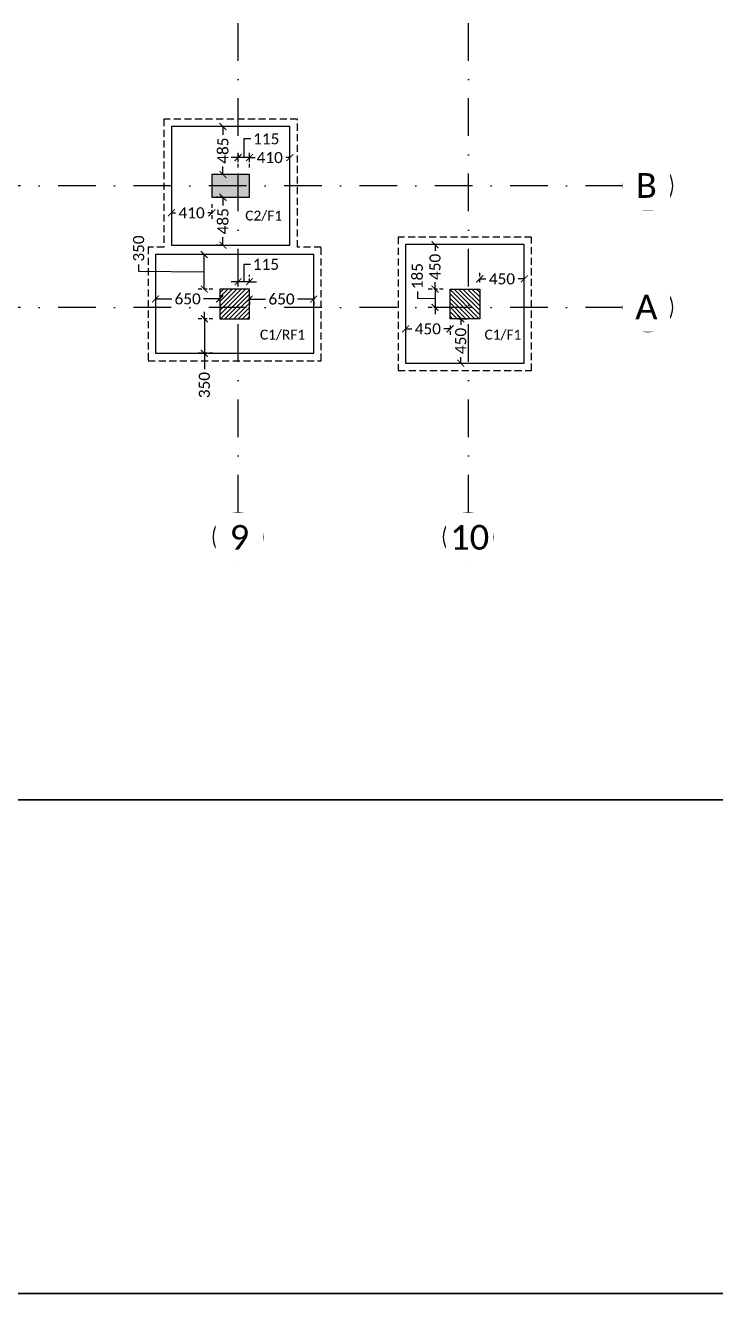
# Model space of a CAD drawing. Header units: millimetres. Extents: x -176651 to 954389, y -469666 to 486614.
# Drawn here: x 798115 to 805099, y 255015 to 267855 of the extents above; entities that cross this region are included whole.
import ezdxf
from ezdxf.xclip import XClip

# ---------------------------------------------------------------- set-up
doc = ezdxf.new("R2010")
doc.units = ezdxf.units.MM
doc.header["$LTSCALE"] = 150
doc.header["$XCLIPFRAME"] = 2
for name, pattern in [('3BHK-W(SB)$0$HIDDEN', [0.375, 0.25, -0.125]), ('DASHDOTX2', [50.8, 25.4, -12.7, 0, -12.7]), ('HIDDEN2', [4.7625, 3.175, -1.5875])]:
    doc.linetypes.add(name, pattern=pattern)
for name, color, linetype in [('ad-Column', 3, 'Continuous'), ('ad-Column Hatch', 125, 'Continuous'), ('ad-Footing line', 2, 'Continuous'), ('ad-Grid', 8, 'DASHDOTX2'), ('ad-PCC line', 8, 'HIDDEN2'), ('ad-RCC', 3, 'Continuous'), ('ad-RCC Hatch', 125, 'Continuous'), ('ad-Road', 2, 'Continuous'), ('ad-Road Hatch', 8, 'Continuous'), ('ad-Text main', 7, 'Continuous')]:
    doc.layers.add(name, color=color, linetype=linetype)
for name, color, linetype, true_color in [('ad-Foundation text', 6, 'Continuous', 0xff00ff), ('ad-Internal Dimensions', 5, 'Continuous', 0x0000ff), ('ad-Plot Boundary', 6, 'Continuous', 0xff00ff)]:
    doc.layers.add(name, color=color, linetype=linetype, true_color=true_color)
doc.styles.get("Standard").update_dxf_attribs({"font": 'calibril.ttf'})
doc.dimstyles.new('A-75-DIM-INT (Framing)', dxfattribs={"dimscale": 100, "dimtxt": 1.6, "dimasz": 1, "dimexe": 1, "dimexo": 1, "dimgap": 0.5, "dimtad": 0, "dimdec": 0, "dimdsep": 46, "dimtxsty": 'Standard', "dimblk": 'ARCHTICK', "dimcen": 0.025, "dimclrd": 5, "dimclre": 5, "dimclrt": 256, "dimazin": 2, "dimtfac": 1, "dimtdec": 0, "dimtmove": 1, "dimatfit": 0, "dimldrblk": 'ARCHTICK', "dimfxl": 1, "dimfxlon": 1, "dimtfill": 1, "dimtolj": 1, "dimtzin": 0, "dimarcsym": 0})

# ---------------------------------------------------------------- blocks, each defined once
blk = doc.blocks.new('_ArchTick')
at = {"color": 0, "linetype": 'ByBlock', "const_width": 0.15}
blk.add_lwpolyline([(-0.5, -0.5), (0.5, 0.5)], dxfattribs=at)
blk = doc.blocks.new('*D196')
at = {"layer": 'ad-Internal Dimensions', "lineweight": -2}
for p, q in [((1878, -14550), (1878, -14480)), ((1699, -14574), (1699, -14644)), ((1878, -14550), (1878, -14735)), ((1699, -14644), (1878, -14642)), ((1878, -14735), (1878, -14805))]:
    blk.add_line(p, q, dxfattribs=at)
at = {"layer": 'ad-Internal Dimensions', "linetype": '3BHK-W(SB)$0$HIDDEN', "lineweight": -2}
for p, q in [((1960, -14550), (1808, -14550)), ((1960, -14735), (1808, -14735))]:
    blk.add_line(p, q, dxfattribs=at)
at = {"layer": 'Defpoints', "color": 0}
for p in [(2030, -14550), (1878, -14735), (2030, -14735)]:
    blk.add_point(p, dxfattribs=at)
at = {"layer": 'ad-Internal Dimensions', "lineweight": -2, "xscale": 70, "yscale": 70, "zscale": 70}
for p, rotation in [((1878, -14550), 270), ((1878, -14735), 90)]:
    blk.add_blockref('_ArchTick', p, dxfattribs=dict(at, rotation=rotation))
at = {"layer": 'ad-Internal Dimensions', "insert": (1699, -14419), "char_height": 112, "attachment_point": 5, "rotation": 90, "bg_fill": 3, "box_fill_scale": 1.1, "bg_fill_color": 257, "bg_fill_transparency": 0}
blk.add_mtext('\\A1;185', dxfattribs=at)
blk = doc.blocks.new('*D197')
at = {"layer": 'ad-Internal Dimensions', "linetype": '3BHK-W(SB)$0$HIDDEN', "lineweight": -2}
for p, q in [((1970, -14100), (1808, -14100)), ((1960, -14550), (1808, -14550))]:
    blk.add_line(p, q, dxfattribs=at)
at = {"layer": 'ad-Internal Dimensions', "lineweight": -2}
for p, q in [((1878, -14100), (1878, -14162)), ((1878, -14550), (1878, -14488))]:
    blk.add_line(p, q, dxfattribs=at)
at = {"layer": 'Defpoints', "color": 0}
for p in [(1878, -14100), (2040, -14100), (2030, -14550)]:
    blk.add_point(p, dxfattribs=at)
at = {"layer": 'ad-Internal Dimensions', "lineweight": -2, "xscale": 70, "yscale": 70, "zscale": 70}
for p, rotation in [((1878, -14100), 90), ((1878, -14550), 270)]:
    blk.add_blockref('_ArchTick', p, dxfattribs=dict(at, rotation=rotation))
at = {"layer": 'ad-Internal Dimensions', "insert": (1878, -14325), "char_height": 112, "attachment_point": 5, "rotation": 90, "bg_fill": 3, "box_fill_scale": 1.1, "bg_fill_color": 257, "bg_fill_transparency": 0}
blk.add_mtext('\\A1;450', dxfattribs=at)
blk = doc.blocks.new('*D198')
at = {"layer": 'ad-Internal Dimensions', "linetype": '3BHK-W(SB)$0$HIDDEN', "lineweight": -2}
for p, q in [((2110, -14850), (2208, -14850)), ((2110, -15300), (2208, -15300))]:
    blk.add_line(p, q, dxfattribs=at)
at = {"layer": 'ad-Internal Dimensions', "lineweight": -2}
for p, q in [((2138, -14850), (2138, -14912)), ((2138, -15300), (2138, -15238))]:
    blk.add_line(p, q, dxfattribs=at)
at = {"layer": 'Defpoints', "color": 0}
for p in [(2040, -14850), (2040, -15300), (2138, -15300)]:
    blk.add_point(p, dxfattribs=at)
at = {"layer": 'ad-Internal Dimensions', "lineweight": -2, "xscale": 70, "yscale": 70, "zscale": 70}
for p, rotation in [((2138, -14850), 90), ((2138, -15300), 270)]:
    blk.add_blockref('_ArchTick', p, dxfattribs=dict(at, rotation=rotation))
at = {"layer": 'ad-Internal Dimensions', "insert": (2138, -15075), "char_height": 112, "attachment_point": 5, "rotation": 90, "bg_fill": 3, "box_fill_scale": 1.1, "bg_fill_color": 257, "bg_fill_transparency": 0}
blk.add_mtext('\\A1;450', dxfattribs=at)
blk = doc.blocks.new('*D199')
at = {"layer": 'ad-Internal Dimensions', "linetype": '3BHK-W(SB)$0$HIDDEN', "lineweight": -2}
for p, q in [((2330, -14480), (2330, -14377)), ((2780, -14480), (2780, -14377))]:
    blk.add_line(p, q, dxfattribs=at)
at = {"layer": 'ad-Internal Dimensions', "lineweight": -2}
for p, q in [((2330, -14447), (2392, -14447)), ((2780, -14447), (2718, -14447))]:
    blk.add_line(p, q, dxfattribs=at)
at = {"layer": 'Defpoints', "color": 0}
for p in [(2780, -14447), (2330, -14550), (2780, -14550)]:
    blk.add_point(p, dxfattribs=at)
at = {"layer": 'ad-Internal Dimensions', "lineweight": -2, "xscale": 70, "yscale": 70, "zscale": 70, "rotation": 180}
blk.add_blockref('_ArchTick', (2330, -14447), dxfattribs=at)
at = {"layer": 'ad-Internal Dimensions', "lineweight": -2, "xscale": 70, "yscale": 70, "zscale": 70}
blk.add_blockref('_ArchTick', (2780, -14447), dxfattribs=at)
at = {"layer": 'ad-Internal Dimensions', "insert": (2555, -14447), "char_height": 112, "attachment_point": 5, "bg_fill": 3, "box_fill_scale": 1.1, "bg_fill_color": 257, "bg_fill_transparency": 0}
blk.add_mtext('\\A1;450', dxfattribs=at)
blk = doc.blocks.new('*D200')
at = {"layer": 'ad-Internal Dimensions', "linetype": '3BHK-W(SB)$0$HIDDEN', "lineweight": -2}
for p, q in [((1580, -14920), (1580, -15023)), ((2030, -14920), (2030, -15023))]:
    blk.add_line(p, q, dxfattribs=at)
at = {"layer": 'ad-Internal Dimensions', "lineweight": -2}
for p, q in [((1580, -14953), (1642, -14953)), ((2030, -14953), (1968, -14953))]:
    blk.add_line(p, q, dxfattribs=at)
at = {"layer": 'Defpoints', "color": 0}
for p in [(1580, -14850), (2030, -14850), (1580, -14953)]:
    blk.add_point(p, dxfattribs=at)
at = {"layer": 'ad-Internal Dimensions', "lineweight": -2, "xscale": 70, "yscale": 70, "zscale": 70, "rotation": 180}
blk.add_blockref('_ArchTick', (1580, -14953), dxfattribs=at)
at = {"layer": 'ad-Internal Dimensions', "lineweight": -2, "xscale": 70, "yscale": 70, "zscale": 70}
blk.add_blockref('_ArchTick', (2030, -14953), dxfattribs=at)
at = {"layer": 'ad-Internal Dimensions', "insert": (1805, -14953), "char_height": 112, "attachment_point": 5, "bg_fill": 3, "box_fill_scale": 1.1, "bg_fill_color": 257, "bg_fill_transparency": 0}
blk.add_mtext('\\A1;450', dxfattribs=at)
blk = doc.blocks.new('*D225')
at = {"layer": 'ad-Internal Dimensions', "linetype": '3BHK-W(SB)$0$HIDDEN', "lineweight": -2}
for p, q in [((-370, -14200), (-528, -14200)), ((-370, -14550), (-528, -14550))]:
    blk.add_line(p, q, dxfattribs=at)
at = {"layer": 'ad-Internal Dimensions', "lineweight": -2}
for p, q in [((-458, -14550), (-458, -14200)), ((-1121, -14300), (-1121, -14370)), ((-1121, -14370), (-458, -14375))]:
    blk.add_line(p, q, dxfattribs=at)
at = {"layer": 'Defpoints', "color": 0}
for p in [(-458, -14200), (-300, -14200), (-300, -14550)]:
    blk.add_point(p, dxfattribs=at)
at = {"layer": 'ad-Internal Dimensions', "lineweight": -2, "xscale": 70, "yscale": 70, "zscale": 70}
for p, rotation in [((-458, -14200), 90), ((-458, -14550), 270)]:
    blk.add_blockref('_ArchTick', p, dxfattribs=dict(at, rotation=rotation))
at = {"layer": 'ad-Internal Dimensions', "insert": (-1121, -14139), "char_height": 112, "attachment_point": 5, "rotation": 90, "bg_fill": 3, "box_fill_scale": 1.1, "bg_fill_color": 257, "bg_fill_transparency": 0}
blk.add_mtext('\\A1;350', dxfattribs=at)
blk = doc.blocks.new('*D226')
at = {"layer": 'ad-Internal Dimensions', "linetype": '3BHK-W(SB)$0$HIDDEN', "lineweight": -2}
for p, q in [((-370, -14850), (-526, -14850)), ((-370, -15200), (-526, -15200))]:
    blk.add_line(p, q, dxfattribs=at)
at = {"layer": 'ad-Internal Dimensions', "lineweight": -2}
for p, q in [((-456, -14850), (-456, -14780)), ((-456, -14850), (-456, -15200)), ((-456, -15200), (-456, -15361)), ((-456, -15200), (-456, -15270))]:
    blk.add_line(p, q, dxfattribs=at)
at = {"layer": 'Defpoints', "color": 0}
for p in [(-300, -14850), (-456, -15200), (-300, -15200)]:
    blk.add_point(p, dxfattribs=at)
at = {"layer": 'ad-Internal Dimensions', "lineweight": -2, "xscale": 70, "yscale": 70, "zscale": 70}
for p, rotation in [((-456, -14850), 270), ((-456, -15200), 90)]:
    blk.add_blockref('_ArchTick', p, dxfattribs=dict(at, rotation=rotation))
at = {"layer": 'ad-Internal Dimensions', "insert": (-456, -15522), "char_height": 112, "attachment_point": 5, "rotation": 90, "bg_fill": 3, "box_fill_scale": 1.1, "bg_fill_color": 257, "bg_fill_transparency": 0}
blk.add_mtext('\\A1;350', dxfattribs=at)
blk = doc.blocks.new('*D227')
at = {"layer": 'ad-Internal Dimensions', "linetype": '3BHK-W(SB)$0$HIDDEN', "lineweight": -2}
for p, q in [((0, -14620), (0, -14721)), ((650, -14620), (650, -14721))]:
    blk.add_line(p, q, dxfattribs=at)
at = {"layer": 'ad-Internal Dimensions', "lineweight": -2}
for p, q in [((0, -14651), (164, -14651)), ((650, -14651), (486, -14651))]:
    blk.add_line(p, q, dxfattribs=at)
at = {"layer": 'Defpoints', "color": 0}
for p in [(0, -14550), (650, -14550), (650, -14651)]:
    blk.add_point(p, dxfattribs=at)
at = {"layer": 'ad-Internal Dimensions', "lineweight": -2, "xscale": 70, "yscale": 70, "zscale": 70, "rotation": 180}
blk.add_blockref('_ArchTick', (0, -14651), dxfattribs=at)
at = {"layer": 'ad-Internal Dimensions', "lineweight": -2, "xscale": 70, "yscale": 70, "zscale": 70}
blk.add_blockref('_ArchTick', (650, -14651), dxfattribs=at)
at = {"layer": 'ad-Internal Dimensions', "insert": (325, -14651), "char_height": 112, "attachment_point": 5, "bg_fill": 3, "box_fill_scale": 1.1, "bg_fill_color": 257, "bg_fill_transparency": 0}
blk.add_mtext('\\A1;650', dxfattribs=at)
blk = doc.blocks.new('*D228')
at = {"layer": 'ad-Internal Dimensions', "linetype": '3BHK-W(SB)$0$HIDDEN', "lineweight": -2}
for p, q in [((-950, -14620), (-950, -14719)), ((-300, -14620), (-300, -14719))]:
    blk.add_line(p, q, dxfattribs=at)
at = {"layer": 'ad-Internal Dimensions', "lineweight": -2}
for p, q in [((-950, -14649), (-786, -14649)), ((-300, -14649), (-464, -14649))]:
    blk.add_line(p, q, dxfattribs=at)
at = {"layer": 'Defpoints', "color": 0}
for p in [(-950, -14550), (-300, -14550), (-950, -14649)]:
    blk.add_point(p, dxfattribs=at)
at = {"layer": 'ad-Internal Dimensions', "lineweight": -2, "xscale": 70, "yscale": 70, "zscale": 70, "rotation": 180}
blk.add_blockref('_ArchTick', (-950, -14649), dxfattribs=at)
at = {"layer": 'ad-Internal Dimensions', "lineweight": -2, "xscale": 70, "yscale": 70, "zscale": 70}
blk.add_blockref('_ArchTick', (-300, -14649), dxfattribs=at)
at = {"layer": 'ad-Internal Dimensions', "insert": (-625, -14649), "char_height": 112, "attachment_point": 5, "bg_fill": 3, "box_fill_scale": 1.1, "bg_fill_color": 257, "bg_fill_transparency": 0}
blk.add_mtext('\\A1;650', dxfattribs=at)
blk = doc.blocks.new('*D229')
at = {"layer": 'ad-Internal Dimensions', "lineweight": -2}
for p, q in [((12, -14300), (-58, -14300)), ((-58, -14300), (-58, -14475)), ((-115, -14475), (-185, -14475)), ((0, -14475), (-115, -14475)), ((0, -14475), (70, -14475))]:
    blk.add_line(p, q, dxfattribs=at)
at = {"layer": 'ad-Internal Dimensions', "linetype": '3BHK-W(SB)$0$HIDDEN', "lineweight": -2}
for p, q in [((-115, -14480), (-115, -14405)), ((0, -14480), (0, -14405))]:
    blk.add_line(p, q, dxfattribs=at)
at = {"layer": 'Defpoints', "color": 0}
for p in [(-115, -14475), (-115, -14550), (0, -14550)]:
    blk.add_point(p, dxfattribs=at)
at = {"layer": 'ad-Internal Dimensions', "lineweight": -2, "xscale": 70, "yscale": 70, "zscale": 70}
blk.add_blockref('_ArchTick', (-115, -14475), dxfattribs=at)
at = {"layer": 'ad-Internal Dimensions', "lineweight": -2, "xscale": 70, "yscale": 70, "zscale": 70, "rotation": 180}
blk.add_blockref('_ArchTick', (0, -14475), dxfattribs=at)
at = {"layer": 'ad-Internal Dimensions', "insert": (167, -14300), "char_height": 112, "attachment_point": 5, "bg_fill": 3, "box_fill_scale": 1.1, "bg_fill_color": 257, "bg_fill_transparency": 0}
blk.add_mtext('\\A1;115', dxfattribs=at)
blk = doc.blocks.new('*D244')
at = {"layer": 'ad-Internal Dimensions', "lineweight": -2}
for p, q in [((-56, -13029), (-58, -13219)), ((14, -13029), (-56, -13029)), ((-115, -13219), (-185, -13219)), ((0, -13219), (-115, -13219)), ((0, -13219), (70, -13219))]:
    blk.add_line(p, q, dxfattribs=at)
at = {"layer": 'ad-Internal Dimensions', "linetype": '3BHK-W(SB)$0$HIDDEN', "lineweight": -2}
for p, q in [((-115, -13320), (-115, -13149)), ((0, -13320), (0, -13149))]:
    blk.add_line(p, q, dxfattribs=at)
at = {"layer": 'Defpoints', "color": 0}
for p in [(-115, -13219), (-115, -13390), (0, -13390)]:
    blk.add_point(p, dxfattribs=at)
at = {"layer": 'ad-Internal Dimensions', "lineweight": -2, "xscale": 70, "yscale": 70, "zscale": 70}
blk.add_blockref('_ArchTick', (-115, -13219), dxfattribs=at)
at = {"layer": 'ad-Internal Dimensions', "lineweight": -2, "xscale": 70, "yscale": 70, "zscale": 70, "rotation": 180}
blk.add_blockref('_ArchTick', (0, -13219), dxfattribs=at)
at = {"layer": 'ad-Internal Dimensions', "insert": (170, -13029), "char_height": 112, "attachment_point": 5, "bg_fill": 3, "box_fill_scale": 1.1, "bg_fill_color": 257, "bg_fill_transparency": 0}
blk.add_mtext('\\A1;115', dxfattribs=at)
blk = doc.blocks.new('*D245')
at = {"layer": 'ad-Internal Dimensions', "linetype": '3BHK-W(SB)$0$HIDDEN', "lineweight": -2}
for p, q in [((-268, -13620), (-338, -13620)), ((-268, -14105), (-338, -14105))]:
    blk.add_line(p, q, dxfattribs=at)
at = {"layer": 'ad-Internal Dimensions', "lineweight": -2}
for p, q in [((-268, -13620), (-268, -13702)), ((-268, -14105), (-268, -14024))]:
    blk.add_line(p, q, dxfattribs=at)
at = {"layer": 'Defpoints', "color": 0}
for p in [(-207, -13620), (-268, -14105), (-207, -14105)]:
    blk.add_point(p, dxfattribs=at)
at = {"layer": 'ad-Internal Dimensions', "lineweight": -2, "xscale": 70, "yscale": 70, "zscale": 70}
for p, rotation in [((-268, -13620), 90), ((-268, -14105), 270)]:
    blk.add_blockref('_ArchTick', p, dxfattribs=dict(at, rotation=rotation))
at = {"layer": 'ad-Internal Dimensions', "insert": (-268, -13863), "char_height": 112, "attachment_point": 5, "rotation": 90, "bg_fill": 3, "box_fill_scale": 1.1, "bg_fill_color": 257, "bg_fill_transparency": 0}
blk.add_mtext('\\A1;485', dxfattribs=at)
blk = doc.blocks.new('*D246')
at = {"layer": 'ad-Internal Dimensions', "linetype": '3BHK-W(SB)$0$HIDDEN', "lineweight": -2}
for p, q in [((-268, -12905), (-338, -12905)), ((-268, -13390), (-338, -13390))]:
    blk.add_line(p, q, dxfattribs=at)
at = {"layer": 'ad-Internal Dimensions', "lineweight": -2}
for p, q in [((-268, -12905), (-268, -12987)), ((-268, -13390), (-268, -13309))]:
    blk.add_line(p, q, dxfattribs=at)
at = {"layer": 'Defpoints', "color": 0}
for p in [(-268, -12905), (-207, -12905), (-207, -13390)]:
    blk.add_point(p, dxfattribs=at)
at = {"layer": 'ad-Internal Dimensions', "lineweight": -2, "xscale": 70, "yscale": 70, "zscale": 70}
for p, rotation in [((-268, -12905), 90), ((-268, -13390), 270)]:
    blk.add_blockref('_ArchTick', p, dxfattribs=dict(at, rotation=rotation))
at = {"layer": 'ad-Internal Dimensions', "insert": (-268, -13148), "char_height": 112, "attachment_point": 5, "rotation": 90, "bg_fill": 3, "box_fill_scale": 1.1, "bg_fill_color": 257, "bg_fill_transparency": 0}
blk.add_mtext('\\A1;485', dxfattribs=at)
blk = doc.blocks.new('*D247')
at = {"layer": 'ad-Internal Dimensions', "linetype": '3BHK-W(SB)$0$HIDDEN', "lineweight": -2}
for p, q in [((-790, -13690), (-790, -13848)), ((-380, -13690), (-380, -13848))]:
    blk.add_line(p, q, dxfattribs=at)
at = {"layer": 'ad-Internal Dimensions', "lineweight": -2}
for p, q in [((-790, -13778), (-748, -13778)), ((-380, -13778), (-422, -13778))]:
    blk.add_line(p, q, dxfattribs=at)
at = {"layer": 'Defpoints', "color": 0}
for p in [(-790, -13620), (-380, -13620)]:
    blk.add_point(p, dxfattribs=at)
at = {"layer": 'ad-Internal Dimensions', "lineweight": -2, "xscale": 70, "yscale": 70, "zscale": 70, "rotation": 180}
blk.add_blockref('_ArchTick', (-790, -13778), dxfattribs=at)
at = {"layer": 'ad-Internal Dimensions', "lineweight": -2, "xscale": 70, "yscale": 70, "zscale": 70}
blk.add_blockref('_ArchTick', (-380, -13778), dxfattribs=at)
at = {"layer": 'ad-Internal Dimensions', "insert": (-585, -13778), "char_height": 112, "attachment_point": 5, "bg_fill": 3, "box_fill_scale": 1.1, "bg_fill_color": 257, "bg_fill_transparency": 0}
blk.add_mtext('\\A1;410', dxfattribs=at)
at = {"layer": 'Defpoints', "color": 0}
blk.add_point((-790, -13778), dxfattribs=at)
blk = doc.blocks.new('*D243')
at = {"layer": 'ad-Internal Dimensions', "linetype": '3BHK-W(SB)$0$HIDDEN', "lineweight": -2}
for p, q in [((0, -13320), (0, -13149)), ((410, -13320), (410, -13149))]:
    blk.add_line(p, q, dxfattribs=at)
at = {"layer": 'ad-Internal Dimensions', "lineweight": -2}
for p, q in [((0, -13219), (42, -13219)), ((410, -13219), (368, -13219))]:
    blk.add_line(p, q, dxfattribs=at)
at = {"layer": 'Defpoints', "color": 0}
for p in [(0, -13390), (410, -13390)]:
    blk.add_point(p, dxfattribs=at)
at = {"layer": 'ad-Internal Dimensions', "lineweight": -2, "xscale": 70, "yscale": 70, "zscale": 70, "rotation": 180}
blk.add_blockref('_ArchTick', (0, -13219), dxfattribs=at)
at = {"layer": 'ad-Internal Dimensions', "lineweight": -2, "xscale": 70, "yscale": 70, "zscale": 70}
blk.add_blockref('_ArchTick', (410, -13219), dxfattribs=at)
at = {"layer": 'ad-Internal Dimensions', "insert": (205, -13219), "char_height": 112, "attachment_point": 5, "bg_fill": 3, "box_fill_scale": 1.1, "bg_fill_color": 257, "bg_fill_transparency": 0}
blk.add_mtext('\\A1;410', dxfattribs=at)
at = {"layer": 'Defpoints', "color": 0}
blk.add_point((410, -13219), dxfattribs=at)
blk = doc.blocks.new('A$C4fb60e89')
at = {"layer": 'ad-Road Hatch', "ltscale": 5, "transparency": 33554687}
h = blk.add_hatch(dxfattribs=at)
h.set_pattern_fill('AR-HBONE', color=256, scale=15)
h.set_pattern_definition([(45, (-193247.7, -428758.8), (0, 2155.2615), [4572, -1524]), (135, (-192170.1, -427681.1), (2e-13, 2155.2615), [4572, -1524])])
h.paths.add_polyline_path([(175594, -250241), (169178, -249341), (167473, -249057), (167473, -138694), (101313, -138694), (101313, -199954), (101308, -237995), (101040, -268291), (101008, -280968), (101066, -293684), (101243, -311127), (100910, -319344), (100949, -333937), (100669, -366960), (100727, -390983), (100669, -404586), (100538, -420418), (100467, -428759), (92426, -427265), (92163, -427209), (92163, -321454), (24803, -321454), (24803, -412961), (15653, -411029), (15654, -321452), (-19535, -321452), (-34427, -319477), (-65207, -315395), (-171770, -301268), (-185854, -298333), (-193248, -296832), (-193244, -292908), (-191914, -285219), (-191839, -284679), (-183397, -286393), (-169723, -289243), (-53141, -304698), (-18730, -309262), (15653, -309262), (15653, 703), (24803, 1115), (24803, -129544), (92163, -129544), (92163, 15133), (101313, 17713), (101313, -129544), (167473, -129544), (167473, 35552), (175738, 37855), (175849, 28595), (175836, 25947), (175777, 14040), (175855, 2316), (175660, -18036), (175731, -34039), (175718, -46839), (175673, -63402), (175816, -82072), (175542, -106356), (175490, -124641), (175575, -145019), (175731, -168892), (175797, -181269), (175797, -192667), (175744, -208200), (175829, -223277), (175888, -234871)])
h.paths.add_polyline_path([(24803, -309264), (92163, -309264), (92163, -138694), (24803, -138694)], flags=16)
blk = doc.blocks.new('zw$E7CA')
at = {"layer": 'ad-Plot Boundary'}
blk.add_lwpolyline([(0, 0), (33680, 0), (33680, 30050), (0, 30050)], close=True, dxfattribs=at)
blk = doc.blocks.new('zw$A88E')
at = {"layer": 'ad-Plot Boundary', "ltscale": 5}
for p in [(-150934, -206599), (-150934, -236649)]:
    blk.add_blockref('zw$E7CA', p, dxfattribs=at)
blk = doc.blocks.new("Plot's Boundary")
at = {"layer": 'ad-Road', "ltscale": 5}
blk.add_blockref('A$C4fb60e89', (191839, 428759), dxfattribs=at)
at = {"layer": 'ad-Plot Boundary', "ltscale": 5}
blk.add_blockref('zw$A88E', (367577, 466614), dxfattribs=at)
blk = doc.blocks.new('1625W_Grid')
at = {"layer": 'ad-Grid', "ltscale": 0.1}
for points in [[(12005, -3190), (12005, 15870)], [(14335, -3190), (14335, 15870)], [(15900, 115), (-3780, 115)], [(15900, -1115), (-3780, -1115)]]:
    blk.add_lwpolyline(points, dxfattribs=at)
at = {"layer": 'ad-Grid', "color": 7, "linetype": 'ByBlock'}
for centre in [(16150, 115), (16150, -1115), (12005, -3440), (14335, -3440)]:
    blk.add_circle(centre, 250, dxfattribs=at)
at = {"layer": 'ad-Text main', "char_height": 250, "width": 227.385, "attachment_point": 5, "bg_fill": 2}
for s, insert in [('{\\fCalibri|b0|i0|c0|p34;B}', (16136.5, 119)), ('{\\fCalibri|b0|i0|c0|p34;A}', (16136.5, -1111)), ('{\\fCalibri|b0|i0|c0|p34;9}', (12018.5, -3444)), ('{\\fCalibri|b0|i0|c0|p34;10}', (14348.5, -3444))]:
    blk.add_mtext(s, dxfattribs=dict(at, insert=insert))
blk = doc.blocks.new('zw$6AA0')
at = {"layer": 'ad-Column Hatch', "transparency": 33554687}
h = blk.add_hatch(color=256, dxfattribs=at)
h.dxf.hatch_style = 1
h.paths.add_polyline_path([(0, -230), (380, -230), (380, 0), (0, 0)])
at = {"layer": 'ad-Column'}
blk.add_lwpolyline([(0, -230), (380, -230), (380, 0), (0, 0)], close=True, dxfattribs=at)
blk = doc.blocks.new('A$C42b14ea2')
at = {"layer": 'ad-RCC Hatch', "transparency": 33554687}
h = blk.add_hatch(dxfattribs=at)
h.set_pattern_fill('ANSI31', color=256, scale=10)
h.set_pattern_definition([(45, (13250, 8645), (-22.45064, 22.45064), [])])
h.paths.add_polyline_path([(0, 0), (300, 0), (300, 300), (0, 300)])
at = {"layer": 'ad-RCC'}
blk.add_lwpolyline([(0, 0), (300, 0), (300, 300), (0, 300)], close=True, dxfattribs=at)
blk = doc.blocks.new('1625W_Columns')
at = {"layer": 'ad-Column', "rotation": 179.9999999999998}
blk.add_blockref('zw$6AA0', (12120, 0), dxfattribs=at)
at = {"layer": 'ad-RCC'}
blk.add_blockref('A$C42b14ea2', (11820, -1230), dxfattribs=at)
at = {"layer": 'ad-RCC', "xscale": -1}
blk.add_blockref('A$C42b14ea2', (14450, -1230), dxfattribs=at)
blk = doc.blocks.new('A$C26f4352e')
at = {"layer": 'ad-Foundation text', "char_height": 100, "width": 349.31, "attachment_point": 5}
for s, insert in [('\\pxt5;C2/F1', (144, -13809)), ('\\pxt5;C1/RF1', (335, -15014)), ('\\pxt5;C1/F1', (2565, -15014))]:
    blk.add_mtext(s, dxfattribs=dict(at, insert=insert))
blk = doc.blocks.new('A$Cf8271b05')
at = {"layer": 'ad-Footing line'}
for points in [[(11330, -13875), (12530, -13875), (12530, -12675), (11330, -12675)], [(11170, -14970), (12770, -14970), (12770, -13970), (11170, -13970)], [(13700, -15070), (14900, -15070), (14900, -13870), (13700, -13870)]]:
    blk.add_lwpolyline(points, close=True, dxfattribs=at)
at = {"layer": 'ad-PCC line', "ltscale": 0.15}
for points in [[(11255, -13895), (11095, -13895), (11095, -15045), (12845, -15045), (12845, -13895), (12605, -13895), (12605, -12600), (11255, -12600)], [(13625, -15145), (14975, -15145), (14975, -13795), (13625, -13795)]]:
    blk.add_lwpolyline(points, close=True, dxfattribs=at)
blk = doc.blocks.new('A$C2bbc0394')
at = {"layer": 'ad-Internal Dimensions'}
for base, p1, p2, angle, override, picture, middle in [((-115, -13219.3), (0, -13390), (-115, -13390), 180, {"dimscale": 70, "dimblk": 'ArchTick', "dimclrd": 256, "dimclre": 256, "dimfxl": 10, "dimtfill": 1, "dimtfillclr": 0}, '*D244', (49.4, -13028.9)), ((-458.3, -14200), (-300, -14550), (-300, -14200), 90, {"dimscale": 70, "dimclrd": 256, "dimclre": 256, "dimfxl": 10}, '*D225', (-1121.5, -14265.4)), ((1878.5, -14735), (2030, -14550), (2030, -14735), 270, {"dimscale": 70, "dimclrd": 256, "dimclre": 256, "dimfxl": 10}, '*D196', (1698.8, -14539.3)), ((-456.5, -15200), (-300, -14850), (-300, -15200), 90, {"dimscale": 70, "dimclrd": 256, "dimclre": 256, "dimfxl": 10}, '*D226', (-456.5, -15521.6))]:
    dim = blk.add_linear_dim(base=base, p1=p1, p2=p2, angle=angle, dimstyle='A-75-DIM-INT (Framing)', override=override, dxfattribs=at)
    dim.commit()
    dim.dimension.update_dxf_attribs({"geometry": picture, "text_midpoint": middle, "dimtype": 128})
for base, p1, p2, override, picture, middle in [((2780, -14446.6), (2330, -14550), (2780, -14550), {"dimscale": 70, "dimblk": 'ArchTick', "dimclrd": 256, "dimclre": 256, "dimfxl": 10, "dimtfill": 1, "dimtfillclr": 0}, '*D199', (2555, -14446.6)), ((650, -14650.9), (0, -14550), (650, -14550), {"dimscale": 70, "dimclrd": 256, "dimclre": 256, "dimfxl": 10}, '*D227', (325, -14650.9))]:
    dim = blk.add_linear_dim(base=base, p1=p1, p2=p2, dimstyle='A-75-DIM-INT (Framing)', override=override, dxfattribs=at)
    dim.commit()
    dim.dimension.update_dxf_attribs({"geometry": picture, "text_midpoint": middle})
for base, p1, p2, angle, picture, middle in [((-268.1, -12905), (-207, -13390), (-207, -12905), 270, '*D246', (-268.1, -13147.5)), ((-268.1, -14105), (-207, -13620), (-207, -14105), 90, '*D245', (-268.1, -13862.5)), ((1878.5, -14100), (2030, -14550), (2040, -14100), 270, '*D197', (1878.5, -14325)), ((2137.6, -15300), (2040, -14850), (2040, -15300), 270, '*D198', (2137.6, -15075))]:
    dim = blk.add_linear_dim(base=base, p1=p1, p2=p2, angle=angle, dimstyle='A-75-DIM-INT (Framing)', override={"dimscale": 70, "dimblk": 'ArchTick', "dimclrd": 256, "dimclre": 256, "dimfxl": 10, "dimtfill": 1, "dimtfillclr": 0}, dxfattribs=at)
    dim.commit()
    dim.dimension.update_dxf_attribs({"geometry": picture, "text_midpoint": middle})
for base, p1, p2, override, picture, middle in [((410, -13219.3), (0, -13390), (410, -13390), {"dimscale": 70, "dimblk": 'ArchTick', "dimclrd": 256, "dimclre": 256, "dimfxl": 10, "dimtfill": 1, "dimtfillclr": 0}, '*D243', (205, -13219.3)), ((-950, -14649.1), (-300, -14550), (-950, -14550), {"dimscale": 70, "dimclrd": 256, "dimclre": 256, "dimfxl": 10}, '*D228', (-625, -14649.1))]:
    dim = blk.add_linear_dim(base=base, p1=p1, p2=p2, dimstyle='A-75-DIM-INT (Framing)', override=override, dxfattribs=at)
    dim.commit()
    dim.dimension.update_dxf_attribs({"geometry": picture, "text_midpoint": middle})
dim = blk.add_linear_dim(base=(-115, -14474.8), p1=(0, -14550), p2=(-115, -14550), dimstyle='A-75-DIM-INT (Framing)', override={"dimscale": 70, "dimclrd": 256, "dimclre": 256, "dimfxl": 10}, dxfattribs=at)
dim.commit()
dim.dimension.update_dxf_attribs({"geometry": '*D229', "text_midpoint": (47.3, -14300.3), "dimtype": 128})
for base, p1, p2, picture, middle in [((-790, -13778.1), (-380, -13620), (-790, -13620), '*D247', (-585, -13778.1)), ((1580, -14953.4), (2030, -14850), (1580, -14850), '*D200', (1805, -14953.4))]:
    dim = blk.add_linear_dim(base=base, p1=p1, p2=p2, dimstyle='A-75-DIM-INT (Framing)', override={"dimscale": 70, "dimblk": 'ArchTick', "dimclrd": 256, "dimclre": 256, "dimfxl": 10, "dimtfill": 1, "dimtfillclr": 0}, dxfattribs=at)
    dim.commit()
    dim.dimension.update_dxf_attribs({"geometry": picture, "text_midpoint": middle})

msp = doc.modelspace()

# ---------------------------------------------------------------- block references
at = {"layer": 'ad-Internal Dimensions'}
msp.add_blockref('A$C2bbc0394', (800382, 279735), dxfattribs=at)

# ---------------------------------------------------------------- next in the draw order: block references
ref = msp.add_blockref("Plot's Boundary", (565520, 0))
XClip(ref).set_block_clipping_path([(211642.2775057808, 255014.8999686334), (255322.2775057808, 295064.8999686334)])

# ---------------------------------------------------------------- next in the draw order: block references
msp.add_blockref('1625W_Grid', (788262, 266115))

# ---------------------------------------------------------------- next in the draw order: linework, layer by layer
msp.add_lwpolyline([(820842, 255015), (777162, 255015), (777162, 295065), (820842, 295065)], close=True)

# ---------------------------------------------------------------- next in the draw order: block references
for name, p in [('A$Cf8271b05', (788262, 279505)), ('1625W_Columns', (788262, 266115))]:
    msp.add_blockref(name, p)
at = {"layer": 'ad-Foundation text'}
msp.add_blockref('A$C26f4352e', (800382, 279735), dxfattribs=at)

doc.saveas('drawing.dxf')
